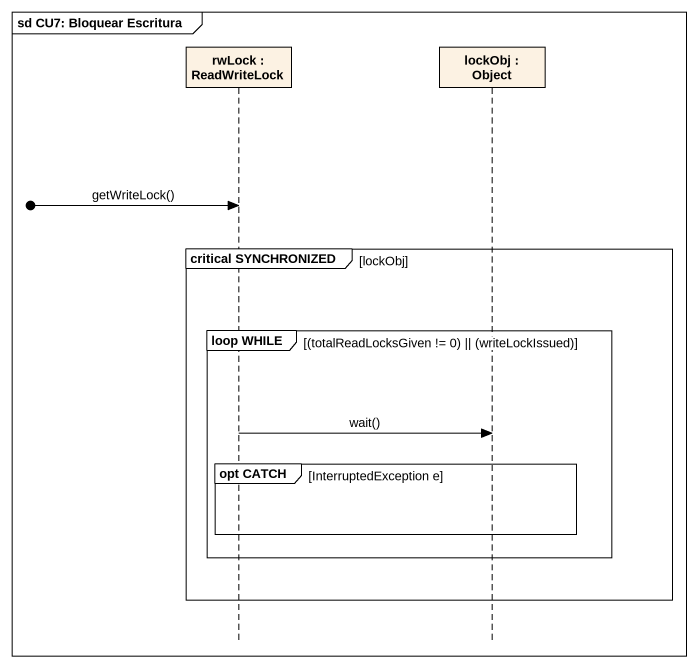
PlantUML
@startuml
mainframe sd CU7: Bloquear Escritura
hide footbox
participant "rwLock : ReadWriteLock" as rwLock
participant "lockObj : Object" as lockObj

[o-> rwLock : getWriteLock()
group critical SYNCHRONIZED [lockObj]
  group loop WHILE [(totalReadLocksGiven != 0) || (writeLockIssued)]
    rwLock -> lockObj : wait()
    group opt CATCH [InterruptedException e]
    end
  end
end
@enduml
